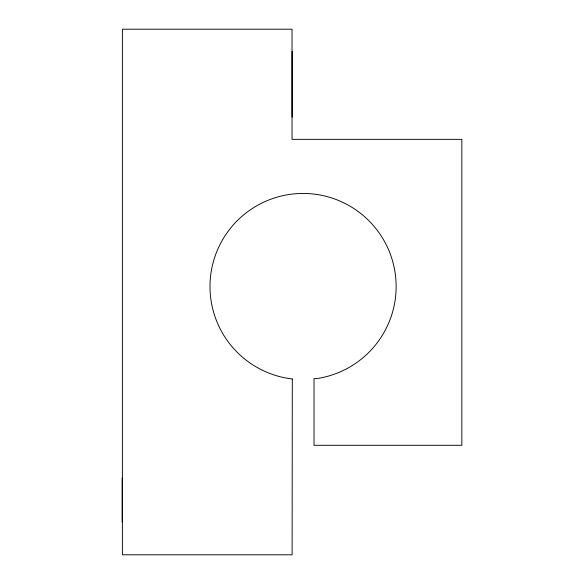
<?xml version="1.0" encoding="UTF-8"?>
<svg xmlns="http://www.w3.org/2000/svg" width="584" height="584" viewBox="0 0 584 584"><rect width="100%" height="100%" fill="white"/><g stroke="black" fill="none" stroke-linecap="round" stroke-linejoin="round"><path stroke-width="0.88" d="M292.117 51.428L292.117 117.128M122.158 478.15L122.158 521.95M292.307 378.972L292.117 554.8L122.392 554.8L122.392 29.2L292.029 29.2L292.029 139.35L461.842 139.35L461.842 445.3L314.017 445.3L314.017 378.614L316.601 378.614A93.075 93.075 0 0 0 380.804 235.345A93.075 93.075 0 0 0 223.825 237.695A93.075 93.075 0 0 0 292.307 378.972"/></g></svg>
